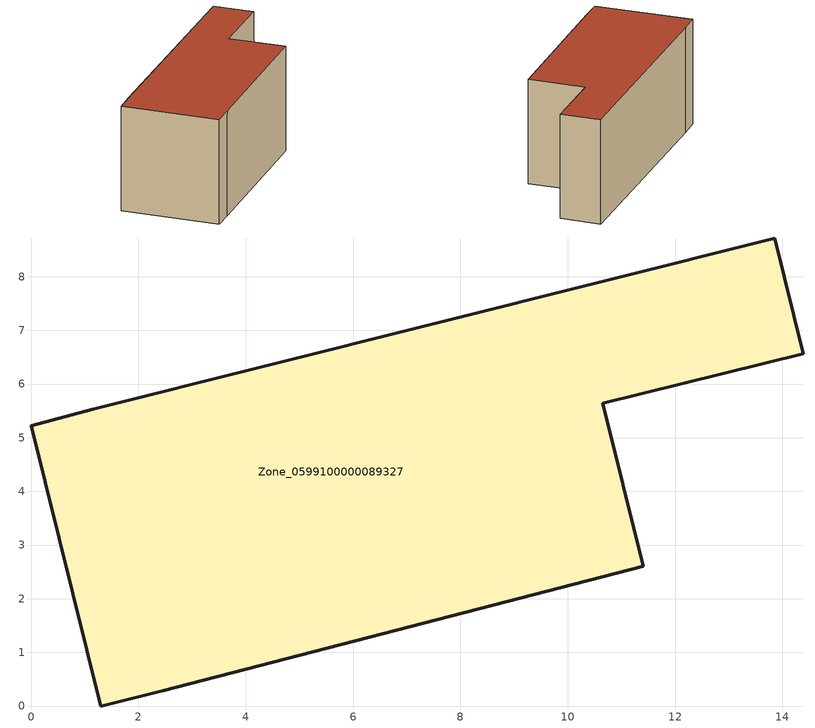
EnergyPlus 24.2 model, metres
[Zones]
Zone_0599100000089327
 floor ground (C_G): 0,5.22 1.15,5.53 13.86,8.72 14.39,6.56 10.65,5.64 11.41,2.6 2.45,0.28 1.3,0 z0
 wall outside (C_F): 1.15,5.53 0,5.22 1.3,0 2.45,0.28 11.41,2.6 10.65,5.64 14.39,6.56 13.86,8.72 1.15,5.53 z0:5.82
 roof outside (C_R): 13.86,8.72 1.15,5.53 0,5.22 1.3,0 2.45,0.28 11.41,2.6 10.65,5.64 14.39,6.56 z5.82
[BUILDING]
Pand.0599100000089327: North Axis=0; Terrain=City; Loads Convergence Tolerance Value=0.04; Temperature Convergence Tolerance Value=0.4; Solar Distribution=FullExterior; Maximum Number of Warmup Days=25; Minimum Number of Warmup Days=1
[Site:Location]
Rotterdam.The.Hague.AP_ZH_NLD Design_Conditions: Latitude=51.96; Longitude=4.45; Time Zone=1; Elevation=-4.5
[SITE:GROUNDTEMPERATURE:BUILDINGSURFACE]
18, 18, 18, 18, 18, 18, 18, 18, 18, 18, 18, 18
[MATERIAL] Thermal Absorptance=0.9; Solar Absorptance=0.7; Visible Absorptance=0.7
Name | Roughness | Thickness | Conductivity | Density | Specific Heat
G.TI.1975-1991 | MediumSmooth | 0.15 | 0.288461 | 540 | 1210
F.TI.1975-1991 | Rough | 0.3 | 0.230769 | 1920 | 840
R.TI.1975-1991 | MediumRough | 0.2 | 0.153846 | 1500 | 1000
[CONSTRUCTION]
C_G: G.TI.1975-1991
C_F: F.TI.1975-1991
C_R: R.TI.1975-1991
[ZONE]
Zone_0599100000089327: Type=1; Multiplier=1; Ceiling Height=Autocalculate; Volume=Autocalculate; Floor Area=autocalculate; Part of Total Floor Area=Yes
[ZONEINFILTRATION:DESIGNFLOWRATE]
Infil_Zone_0599100000089327: Zone or ZoneList or Space or SpaceList=Zone_0599100000089327; Schedule=AlwaysOn; Design Flow Rate Calculation Method=Flow/Area; Flow Rate per Floor Area=0.003; Constant Term Coefficient=1; Temperature Term Coefficient=0; Velocity Term Coefficient=0; Velocity Squared Term Coefficient=0
[HVACTEMPLATE:ZONE:IDEALLOADSAIRSYSTEM]
Zone_0599100000089327: Maximum Heating Supply Air Temperature=50; Minimum Cooling Supply Air Temperature=13; Maximum Heating Supply Air Humidity Ratio=0.0156; Minimum Cooling Supply Air Humidity Ratio=0.0077; Heating Limit=NoLimit; Cooling Limit=NoLimit; Dehumidification Control Type=ConstantSensibleHeatRatio; Cooling Sensible Heat Ratio=0.7; Dehumidification Setpoint=60; Humidification Control Type=None; Humidification Setpoint=30; Outdoor Air Method=None; Outdoor Air Flow Rate per Person=0.00944; Outdoor Air Flow Rate per Zone Floor Area=0; Outdoor Air Flow Rate per Zone=0; Demand Controlled Ventilation Type=None; Outdoor Air Economizer Type=NoEconomizer; Heat Recovery Type=None; Sensible Heat Recovery Effectiveness=0.7; Latent Heat Recovery Effectiveness=0.65
[ZONECONTROL:THERMOSTAT]
ThermostatControl_Zone_0599100000089327: Zone or ZoneList=Zone_0599100000089327; Control Type Schedule=DualSetpointControlType; Control 1=Thermostat_Zone_0599100000089327; Temperature Difference Between Cutout And Setpoint=0
[THERMOSTATSETPOINT:DUALSETPOINT]
Thermostat_Zone_0599100000089327: Heating Setpoint Temperature Schedule=HeatingSetpoint_Zone_0599100000089327; Cooling Setpoint Temperature Schedule=CoolingSetpoint_Zone_0599100000089327
[SCHEDULE:COMPACT]
HeatingSetpoint_Zone_0599100000089327: Through: 12/31, For: AllDays, Until: 24:00, 21
CoolingSetpoint_Zone_0599100000089327: Through: 12/31, For: AllDays, Until: 24:00, 24
DualSetpointControlType: Through: 12/31, For: AllDays, Until: 24:00, 4
AlwaysOn: Through: 12/31, For: AllDays, Until: 24:00, 1
